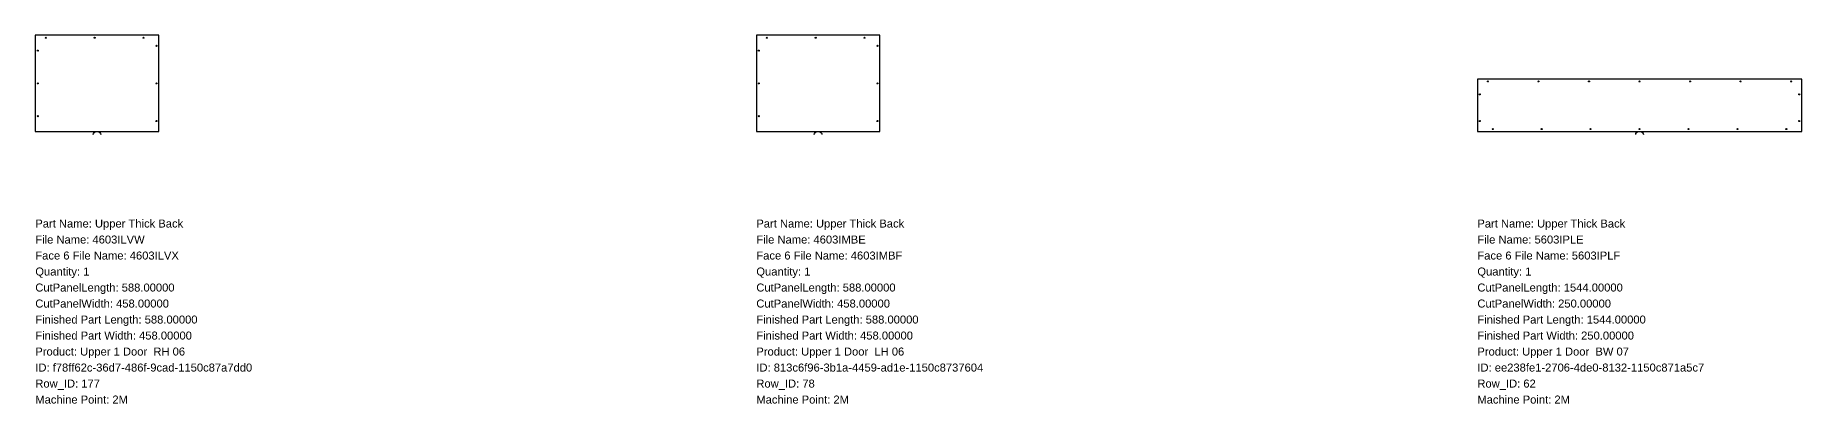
# Model space of a CAD drawing. Header units: inches. Extents: x 0 to 159254, y -1296 to 458.
# Drawn here: x 132607 to 141016, y -1296 to 458 of the extents above; entities that cross this region are included whole.
import ezdxf

# ---------------------------------------------------------------- set-up
doc = ezdxf.new("R2010")
doc.units = ezdxf.units.IN
doc.header["$MEASUREMENT"] = 0
for name, color, linetype in [('BORDER_Z23P0RT1001', 7, 'Continuous'), ('NESTTEXT', 1, 'Continuous'), ('VBORE_Z23P0', 3, 'Continuous')]:
    doc.layers.add(name, color=color, linetype=linetype)
doc.styles.get("Standard").update_dxf_attribs({"font": 'arial.ttf'})

msp = doc.modelspace()

# ---------------------------------------------------------------- linework, layer by layer
at = {"layer": 'BORDER_Z23P0RT1001', "color": 2}
for points in [[(132882.616, -15, -0.414213562), (132897.616, 0), (133194.791, 0), (133194.791, 458), (132606.791, 458), (132606.791, 0), (132903.966, 0, -0.414213562), (132918.966, -15)], [(136315.416, -15, -0.414213562), (136330.416, 0), (136627.591, 0), (136627.591, 458), (136039.591, 458), (136039.591, 0), (136336.766, 0, -0.414213562), (136351.766, -15)], [(140226.216, -15, -0.414213562), (140241.216, 0), (141016.391, 0), (141016.391, 250), (139472.391, 250), (139472.391, 0), (140247.566, 0, -0.414213562), (140262.566, -15)]]:
    msp.add_lwpolyline(points, format="xyb", dxfattribs=at)
at = {"layer": 'VBORE_Z23P0', "color": 3}
for centre in [(132656.791, 446.5), (132889.291, 446.5), (133121.791, 446.5), (136089.591, 446.5), (136322.091, 446.5), (136554.591, 446.5), (132618.291, 385), (133183.291, 408), (136051.091, 385), (136616.091, 408), (132618.291, 229), (133183.291, 229), (136051.091, 229), (136616.091, 229), (139483.891, 177), (139522.391, 238.5), (139763.0577, 238.5), (140003.7243, 238.5), (140244.391, 238.5), (140485.0577, 238.5), (140725.7243, 238.5), (140966.391, 238.5), (141004.891, 177), (132618.291, 73), (133183.291, 50), (136051.091, 73), (136616.091, 50), (139483.891, 50), (139545.391, 11.5), (139778.391, 11.5), (140011.391, 11.5), (140244.391, 11.5), (140477.391, 11.5), (140710.391, 11.5), (140943.391, 11.5), (141004.891, 50)]:
    msp.add_circle(centre, 2.5, dxfattribs=at)

# ---------------------------------------------------------------- texts
at = {"layer": 'NESTTEXT', "color": 1}
for s, p in [('Part Name: Upper Thick Back', (132606.791, -457.2)), ('Part Name: Upper Thick Back', (136039.591, -457.2)), ('Part Name: Upper Thick Back', (139472.391, -457.2)), ('File Name: 4603ILVW', (132606.791, -533.4)), ('File Name: 4603IMBE', (136039.591, -533.4)), ('File Name: 5603IPLE', (139472.391, -533.4)), ('Face 6 File Name: 4603ILVX', (132606.791, -609.6)), ('Face 6 File Name: 4603IMBF', (136039.591, -609.6)), ('Face 6 File Name: 5603IPLF', (139472.391, -609.6)), ('Quantity: 1', (132606.791, -685.8)), ('Quantity: 1', (136039.591, -685.8)), ('Quantity: 1', (139472.391, -685.8)), ('CutPanelLength: 588.00000', (132606.791, -762)), ('CutPanelLength: 588.00000', (136039.591, -762)), ('CutPanelLength: 1544.00000', (139472.391, -762)), ('CutPanelWidth: 458.00000', (132606.791, -838.2)), ('CutPanelWidth: 458.00000', (136039.591, -838.2)), ('CutPanelWidth: 250.00000', (139472.391, -838.2)), ('Finished Part Length: 588.00000', (132606.791, -914.4)), ('Finished Part Length: 588.00000', (136039.591, -914.4)), ('Finished Part Length: 1544.00000', (139472.391, -914.4)), ('Finished Part Width: 458.00000', (132606.791, -990.6)), ('Finished Part Width: 458.00000', (136039.591, -990.6)), ('Finished Part Width: 250.00000', (139472.391, -990.6)), ('Product: Upper 1 Door  RH 06', (132606.791, -1066.8)), ('Product: Upper 1 Door  LH 06', (136039.591, -1066.8)), ('Product: Upper 1 Door  BW 07', (139472.391, -1066.8)), ('ID: f78ff62c-36d7-486f-9cad-1150c87a7dd0', (132606.791, -1143)), ('ID: 813c6f96-3b1a-4459-ad1e-1150c8737604', (136039.591, -1143)), ('ID: ee238fe1-2706-4de0-8132-1150c871a5c7', (139472.391, -1143)), ('Row_ID: 177', (132606.791, -1219.2)), ('Machine Point: 2M', (132606.791, -1295.4)), ('Row_ID: 78', (136039.591, -1219.2)), ('Machine Point: 2M', (136039.591, -1295.4)), ('Row_ID: 62', (139472.391, -1219.2)), ('Machine Point: 2M', (139472.391, -1295.4))]:
    msp.add_text(s, height=38.1, dxfattribs=at).set_placement(p)

doc.saveas('drawing.dxf')
